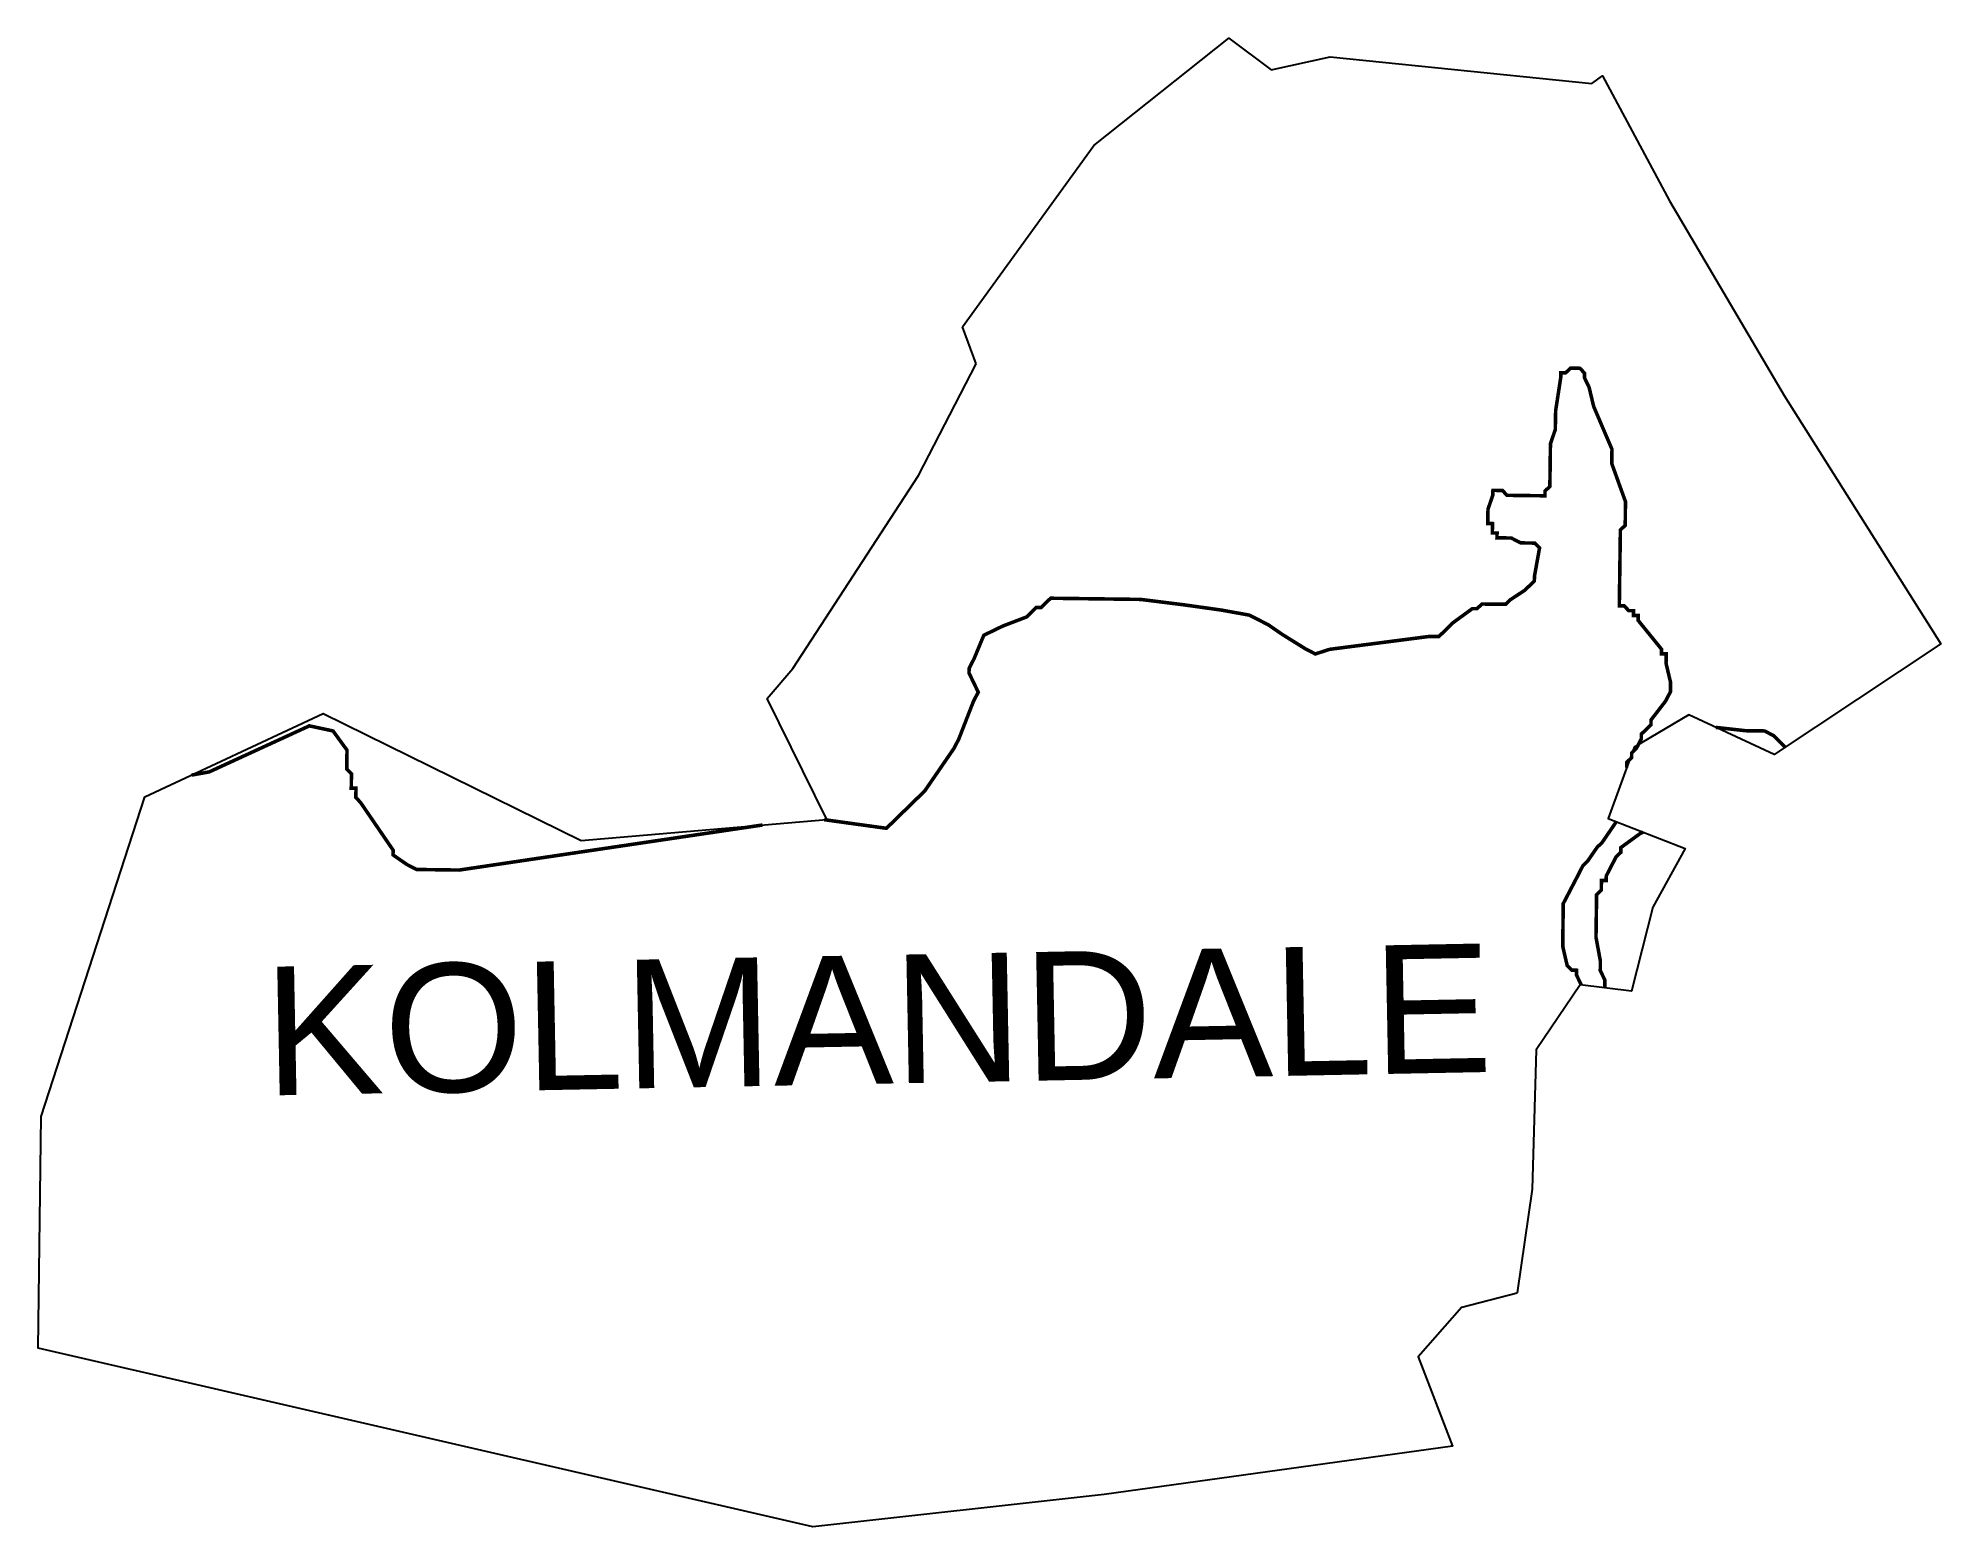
# Model space of a CAD drawing. Header units: metres. Extents: x 278809 to 280417, y 2046466 to 2047724.
import ezdxf

# ---------------------------------------------------------------- set-up
doc = ezdxf.new("R2010")
doc.units = ezdxf.units.M
for name, color, linetype in [('HAZARDS LINE', 1, 'Continuous'), ('village', 3, 'Continuous'), ('VILLAGE NAME', 250, 'Continuous')]:
    doc.layers.add(name, color=color, linetype=linetype)
doc.styles.get("Standard").update_dxf_attribs({"font": 'simplex.shx'})

msp = doc.modelspace()

# ---------------------------------------------------------------- linework, layer by layer
at = {"color": 3, "flags": 128}
for points in [[(279601.3, 2047448.9), (279589.7, 2047480.2)], [(280011.8, 2046651.6), (280058.6, 2046663.6)]]:
    msp.add_lwpolyline(points, dxfattribs=at)
at = {"layer": 'HAZARDS LINE', "lineweight": 18, "const_width": 3}
for points in [[(279472.9, 2047063.6), (279525.5, 2047056.3), (279557.9, 2047087.9), (279582.4, 2047123.6), (279586.6, 2047131.6), (279599, 2047163.5), (279603.1, 2047171.4), (279595.3, 2047187.6), (279595.4, 2047191.6), (279599.5, 2047199.5), (279607.8, 2047219.5), (279623.9, 2047227.3), (279644, 2047235), (279652.1, 2047242.9), (279656.1, 2047242.9), (279664.3, 2047250.8), (279740.4, 2047249.8), (279776.4, 2047245.3), (279808.4, 2047240.8), (279832.3, 2047236.5), (279848.3, 2047228.3), (279860.2, 2047220.1), (279880, 2047207.8), (279888, 2047203.7), (279900.1, 2047207.6), (279984.3, 2047218.5), (279992.4, 2047218.4), (280004.5, 2047230.2), (280020.7, 2047242), (280024.7, 2047242), (280028.8, 2047245.9), (280048.8, 2047245.7), (280052.9, 2047249.6), (280065, 2047257.5), (280073.1, 2047265.4), (280073.2, 2047269.4), (280077.5, 2047293.4), (280073.5, 2047297.4), (280061.5, 2047297.6), (280053.6, 2047301.7), (280041.5, 2047301.9), (280041.6, 2047305.9), (280037.6, 2047305.9), (280037.7, 2047313.9), (280033.7, 2047314), (280033.9, 2047326), (280038, 2047338), (280038.1, 2047342), (280046.1, 2047341.9), (280050, 2047337.8), (280082.1, 2047337.4), (280082.1, 2047341.4), (280086.2, 2047345.3), (280086.7, 2047381.4), (280090.8, 2047393.4), (280091.1, 2047409.4), (280095.4, 2047437.4), (280095.5, 2047441.4), (280099.5, 2047441.3), (280103.6, 2047445.3), (280111.6, 2047445.2), (280115.5, 2047441.1), (280115.5, 2047437.1), (280119.4, 2047429), (280123.2, 2047413), (280138.7, 2047376.7), (280138.5, 2047364.7), (280150.1, 2047332.5), (280149.9, 2047312.4), (280145.8, 2047308.5), (280144.9, 2047244.4), (280149, 2047244.3), (280152.9, 2047240.3), (280156.9, 2047240.2), (280156.9, 2047236.2), (280160.9, 2047236.2), (280160.8, 2047232.1), (280180.5, 2047207.8), (280180.5, 2047203.8), (280184.5, 2047203.8), (280184.4, 2047195.8), (280188.2, 2047179.7), (280188.1, 2047171.7), (280183.9, 2047163.7), (280171.7, 2047147.9), (280171.7, 2047143.8), (280167.6, 2047139.9), (280163.5, 2047135.9), (280163.5, 2047131.9), (280159.4, 2047124), (280155.3, 2047120), (280155.3, 2047116), (280151.2, 2047112.1), (280151.1, 2047107.5)], [(278938.3, 2047101.3), (278953.2, 2047104), (279037.8, 2047142.9), (279057.8, 2047138.6), (279069.6, 2047122.4), (279069.4, 2047106.4), (279073.4, 2047102.4), (279073.2, 2047090.3), (279077.2, 2047090.3), (279077.1, 2047082.3), (279081, 2047078.2), (279108.6, 2047037.8), (279108.5, 2047033.8), (279120.4, 2047025.6), (279128.4, 2047021.5), (279164.4, 2047021), (279420.8, 2047059.1)], [(280226.4, 2047141.6), (280251.7, 2047138.8), (280267.7, 2047138.6), (280275.7, 2047134.4), (280285.2, 2047124.7)], [(280142.4, 2047061.9), (280130.3, 2047044.2), (280126.2, 2047040.3), (280118, 2047028.4), (280114, 2047024.4), (280109.9, 2047016.4), (280097.5, 2046992.6), (280097.1, 2046956.5), (280100.8, 2046940.4), (280104.8, 2046936.4), (280108.8, 2046936.3), (280108.7, 2046932.3), (280112.6, 2046924.2), (280112.6, 2046924.1)], [(280132.6, 2046921.5), (280132.7, 2046928), (280128.8, 2046936.1), (280128.9, 2046944.1), (280125.2, 2046964.1), (280125.7, 2047000.2), (280129.7, 2047004.2), (280129.8, 2047012.2), (280133.8, 2047012.1), (280133.9, 2047016.1), (280142.1, 2047032), (280146.2, 2047036), (280146.2, 2047040), (280162.4, 2047051.8), (280165.1, 2047053.1)]]:
    msp.add_lwpolyline(points, dxfattribs=at)
at = {"layer": 'village', "color": 3, "true_color": 0x00ff00}
for points in [[(279589.7, 2047480.2, 0), (279700.7, 2047633.5, 0), (279814.8, 2047724.4, 0), (279850.7, 2047697.6, 0), (279900.6, 2047708.6, 0), (280121.7, 2047685.9, 0), (280130.7, 2047692.5, 0), (280187.3, 2047586.7, 0), (280284.3, 2047422.2, 0), (280416.7, 2047212.2, 0), (280275.9, 2047118.6, 0), (280203.6, 2047152.3, 0), (280157.5, 2047125, 0), (280135.5, 2047064.5, 0), (280200.7, 2047039.2, 0), (280173.3, 2046989.6, 0), (280155.3, 2046918.6, 0), (280111.9, 2046924.1, 0), (280074.5, 2046869.1, 0), (280071.2, 2046751.1, 0), (280058.6, 2046663.6, 0)], [(278811.1, 2046812.7, 0), (278898.8, 2047082.8, 0), (279049.4, 2047153.4, 0), (279267.6, 2047046, 0), (279475.1, 2047063.7, 0), (279424.6, 2047166.1, 0), (279446.3, 2047191.5, 0), (279552.7, 2047354.6, 0), (279601.3, 2047448.9, 0)], [(280011.8, 2046651.6, 0), (279974.9, 2046609.4, 0), (280004, 2046533.9, 0), (279709.6, 2046493, 0), (279463.4, 2046465.7, 0), (278808.5, 2046616.8, 0), (278811.1, 2046812.7, 0)]]:
    msp.add_polyline3d(points, dxfattribs=at)

# ---------------------------------------------------------------- texts
at = {"layer": 'VILLAGE NAME', "insert": (278998.2, 2046939.1), "char_height": 108.748, "attachment_point": 1, "rotation": 1.1028}
msp.add_mtext_dynamic_manual_height_columns('{\\fArial|b0|i0|c0|p34;KOLMANDALE}', width=726.929, gutter_width=543.7, heights=[0], dxfattribs=at)

doc.saveas('drawing.dxf')
